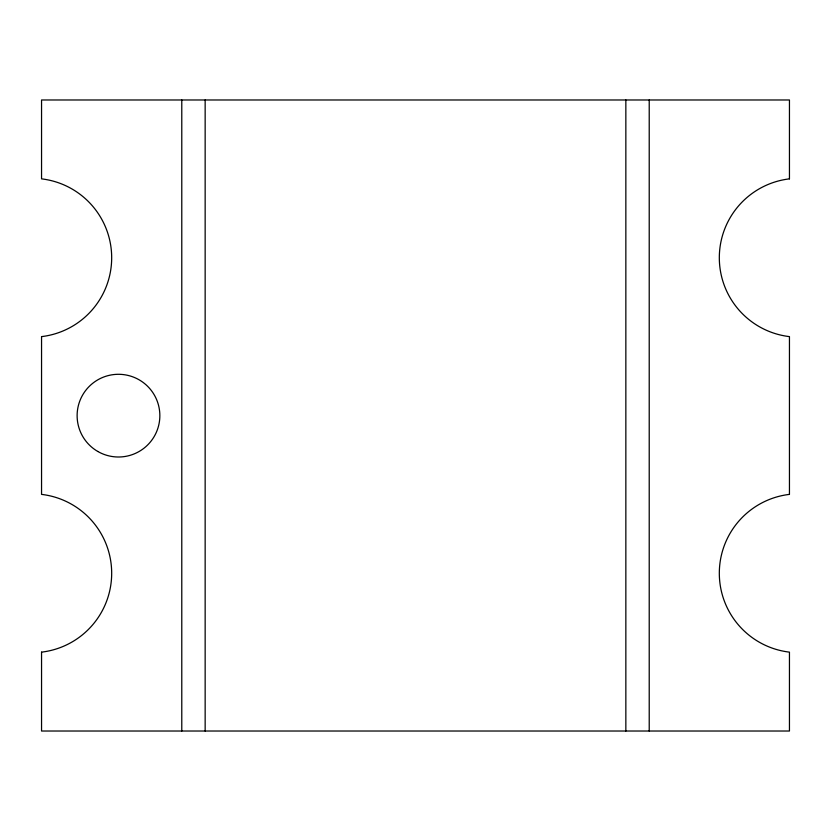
<?xml version="1.0" encoding="UTF-8"?>
<svg xmlns="http://www.w3.org/2000/svg" width="831" height="831" viewBox="0 0 831 831"><rect width="100%" height="100%" fill="white"/><g stroke="black" fill="none" stroke-linecap="round" stroke-linejoin="round"><path stroke-width="1.25" d="M789.45 178.862L789.45 99.98L41.55 99.98L41.55 178.862A79.423 79.423 0 0 1 41.55 336.617M789.45 494.383L789.45 336.617A79.423 79.423 0 0 1 789.45 178.862M649.219 99.98L649.219 731.02M625.847 99.98L625.847 731.02M205.153 99.98L205.153 731.02M181.781 99.98L181.781 731.02M41.55 336.617L41.55 494.383A79.423 79.423 0 0 1 41.55 652.138M41.55 652.138L41.55 731.02L789.45 731.02L789.45 652.138A79.423 79.423 0 0 1 789.45 494.383M97.809 451.472A41.373 41.363 0 0 0 159.853 415.656A41.373 41.363 0 0 0 97.809 379.829A41.373 41.363 0 0 0 97.809 451.472"/></g></svg>
